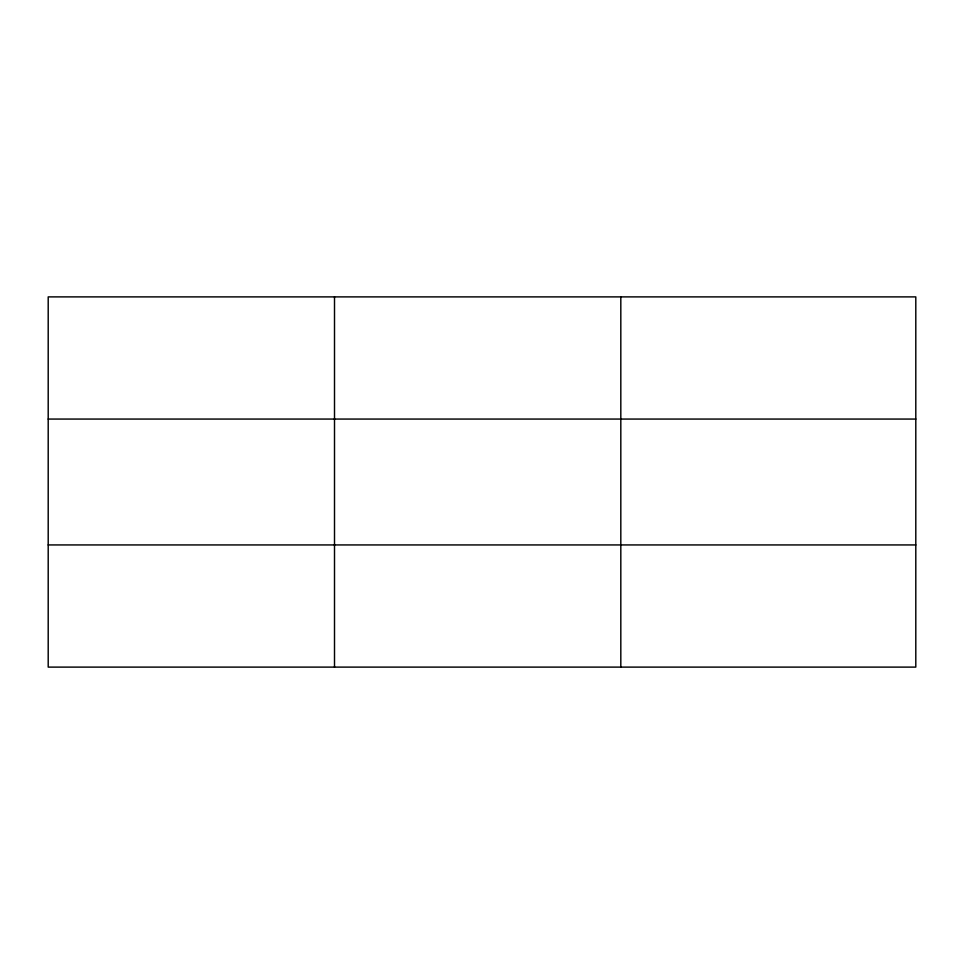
<?xml version="1.0" encoding="UTF-8"?>
<svg xmlns="http://www.w3.org/2000/svg" width="964" height="964" viewBox="0 0 964 964"><rect width="100%" height="100%" fill="white"/><g stroke="black" fill="none" stroke-linecap="round" stroke-linejoin="round"><path stroke-width="1.45" d="M334.508 667.112L334.508 296.888M620.816 667.112L620.816 296.888M915.8 419.063L915.8 296.888L48.2 296.888L48.2 667.112L915.8 667.112L915.8 419.063L48.2 419.063M48.2 544.937L915.8 544.937"/></g></svg>
